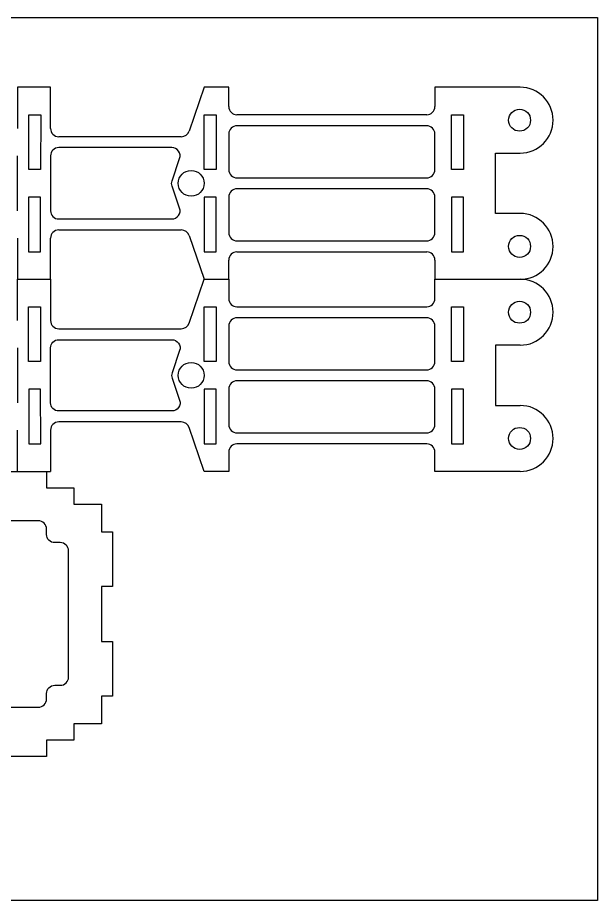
# Model space of a CAD drawing. Header units: millimetres. Extents: x 101 to 1419, y 216 to 432.
# Drawn here: x 1313.2 to 1418.9, y 271.4 to 432.3 of the extents above; entities that cross this region are included whole.
import ezdxf

# ---------------------------------------------------------------- set-up
doc = ezdxf.new("R2010")
doc.units = ezdxf.units.MM
doc.layers.add('2mm航空层板', color=2, linetype='Continuous')

msp = doc.modelspace()

# ---------------------------------------------------------------- linework, layer by layer
msp.add_lwpolyline([(1119.82, 432.28), (1418.92, 432.28), (1418.92, 271.38), (1119.82, 271.38)], close=True)
at = {"layer": '2mm航空层板'}
for p, q in [((1319.2, 419.58), (1313.2, 419.58)), ((1313.2, 419.58), (1313.2, 412.08)), ((1319.2, 412.08), (1319.2, 419.58)), ((1347.2, 419.58), (1344.47, 411.59)), ((1351.7, 419.58), (1347.2, 419.58)), ((1351.7, 416.08), (1351.7, 419.58)), ((1404.86, 419.58), (1389.3, 419.58)), ((1389.3, 419.58), (1389.3, 416.08)), ((1387.8, 414.58), (1353.2, 414.58)), ((1343.05, 410.58), (1320.7, 410.58)), ((1313.2, 397.08), (1313.2, 407.08)), ((1400.37, 396.58), (1400.37, 407.58)), ((1400.37, 407.58), (1404.86, 407.58)), ((1404.86, 396.58), (1400.37, 396.58)), ((1320.7, 393.58), (1343.05, 393.58)), ((1313.2, 392.08), (1313.2, 384.58)), ((1319.2, 384.58), (1319.2, 392.08)), ((1344.47, 392.56), (1347.2, 384.58)), ((1353.2, 389.58), (1387.8, 389.58)), ((1351.7, 384.58), (1351.7, 388.08)), ((1389.3, 388.08), (1389.3, 384.58)), ((1313.2, 384.58), (1319.2, 384.58)), ((1313.2, 377.08), (1313.2, 384.58)), ((1313.2, 384.58), (1319.2, 384.58)), ((1319.2, 384.58), (1319.2, 377.08)), ((1344.47, 376.59), (1347.2, 384.58)), ((1347.2, 384.58), (1351.7, 384.58)), ((1347.2, 384.58), (1351.7, 384.58)), ((1351.7, 384.58), (1351.7, 381.08)), ((1389.3, 384.58), (1404.86, 384.58)), ((1389.3, 381.08), (1389.3, 384.58)), ((1389.3, 384.58), (1404.86, 384.58)), ((1353.2, 379.58), (1387.8, 379.58)), ((1320.7, 375.58), (1343.05, 375.58)), ((1313.2, 372.08), (1313.2, 362.08)), ((1404.86, 372.58), (1400.37, 372.58)), ((1400.37, 372.58), (1400.37, 361.58)), ((1400.37, 361.58), (1404.86, 361.58)), ((1343.05, 358.58), (1320.7, 358.58)), ((1347.2, 349.58), (1344.47, 357.56)), ((1313.2, 349.58), (1313.2, 357.08)), ((1319.2, 357.08), (1319.2, 349.58)), ((1387.8, 354.58), (1353.2, 354.58)), ((1351.7, 353.08), (1351.7, 349.58)), ((1389.3, 349.58), (1389.3, 353.08)), ((1318.48, 349.58), (1319.2, 349.58)), ((1351.7, 349.58), (1347.2, 349.58)), ((1404.86, 349.58), (1389.3, 349.58))]:
    msp.add_line(p, q, dxfattribs=at)
for points in [[(1315.25, 414.58), (1317.45, 414.58), (1317.4, 404.58), (1315.25, 404.58)], [(1347.2, 414.58), (1349.4, 414.58), (1349.4, 404.58), (1347.2, 404.58)], [(1394.5, 414.58), (1394.5, 404.58), (1392.3, 404.58), (1392.3, 414.58)], [(1315.2, 389.58), (1317.4, 389.58), (1317.4, 399.57), (1315.2, 399.58)], [(1347.2, 389.58), (1349.4, 389.58), (1349.4, 399.58), (1347.2, 399.58)], [(1394.5, 399.58), (1392.3, 399.58), (1392.3, 389.58), (1394.5, 389.58)], [(1315.2, 379.58), (1317.4, 379.58), (1317.4, 369.58), (1315.2, 369.58)], [(1347.2, 379.58), (1349.4, 379.58), (1349.4, 369.58), (1347.2, 369.58)], [(1394.5, 369.58), (1392.3, 369.58), (1392.3, 379.58), (1394.5, 379.58)], [(1315.25, 354.57), (1317.45, 354.57), (1317.4, 364.57), (1315.25, 364.57)], [(1347.2, 354.58), (1349.4, 354.58), (1349.4, 364.58), (1347.2, 364.58)], [(1394.5, 354.58), (1394.5, 364.58), (1392.3, 364.58), (1392.3, 354.58)]]:
    msp.add_lwpolyline(points, close=True, dxfattribs=at)
for points in [[(1389.3, 404.58), (1389.3, 411.08, 0.414214), (1387.8, 412.58), (1353.2, 412.58, 0.414214), (1351.7, 411.08), (1351.7, 404.58, 0.414214), (1353.2, 403.08), (1387.8, 403.08, 0.414214)], [(1342.75, 406.59, 0.514618), (1341.33, 408.58), (1320.7, 408.58, 0.414214), (1319.2, 407.08), (1319.2, 397.08, 0.414214), (1320.7, 395.58), (1341.33, 395.58, 0.514618), (1342.75, 397.56), (1341.37, 401.59, -0.166667), (1341.37, 402.56)], [(1351.7, 399.58), (1351.7, 393.08, 0.414214), (1353.2, 391.58), (1387.8, 391.58, 0.414214), (1389.3, 393.08), (1389.3, 399.58, 0.414214), (1387.8, 401.08), (1353.2, 401.08, 0.414214)], [(1389.3, 369.58), (1389.3, 376.08, 0.414214), (1387.8, 377.58), (1353.2, 377.58, 0.414214), (1351.7, 376.08), (1351.7, 369.58, 0.414214), (1353.2, 368.08), (1387.8, 368.08, 0.414214)], [(1342.75, 362.56, -0.514618), (1341.33, 360.58), (1320.7, 360.58, -0.414214), (1319.2, 362.08), (1319.2, 372.08, -0.414214), (1320.7, 373.58), (1341.33, 373.58, -0.514618), (1342.75, 371.59), (1341.37, 367.56, 0.166667), (1341.37, 366.59)], [(1351.7, 364.58), (1351.7, 358.08, 0.414214), (1353.2, 356.58), (1387.8, 356.58, 0.414214), (1389.3, 358.08), (1389.3, 364.58, 0.414214), (1387.8, 366.08), (1353.2, 366.08, 0.414214)], [(1322.48, 335.08, 0.414214), (1320.98, 336.58), (1319.98, 336.58, -0.414214), (1318.48, 338.08), (1318.48, 339.08, 0.414214), (1316.98, 340.58), (1294.98, 340.58, 0.414214), (1293.48, 339.08), (1293.48, 338.08, -0.414214), (1291.98, 336.58), (1290.98, 336.58, 0.414214), (1289.48, 335.08), (1289.48, 312.08, 0.414214), (1290.98, 310.58), (1291.98, 310.58, -0.414214), (1293.48, 309.08), (1293.48, 308.08, 0.414214), (1294.98, 306.58), (1316.98, 306.58, 0.414214), (1318.48, 308.08), (1318.48, 309.08, -0.414214), (1319.98, 310.58), (1320.98, 310.58, 0.414214), (1322.48, 312.08)]]:
    msp.add_lwpolyline(points, format="xyb", close=True, dxfattribs=at)
msp.add_lwpolyline([(1308.48, 349.58), (1318.48, 349.58), (1318.48, 346.58), (1323.48, 346.58), (1323.48, 343.58), (1328.48, 343.58), (1328.48, 338.58), (1330.48, 338.58), (1330.48, 328.58), (1328.48, 328.58), (1328.48, 318.58), (1330.48, 318.58), (1330.48, 308.58), (1328.48, 308.58), (1328.48, 303.58), (1323.48, 303.58), (1323.48, 300.58), (1318.48, 300.58), (1318.48, 297.58), (1308.48, 297.58)], dxfattribs=at)
for centre, radius in [((1404.74, 413.58), 2), ((1344.85, 402.08), 2.35), ((1404.74, 390.58), 2), ((1404.74, 378.58), 2), ((1344.85, 367.08), 2.35), ((1404.74, 355.58), 2)]:
    msp.add_circle(centre, radius, dxfattribs=at)
for centre, radius, start, end in [((1404.86, 413.58), 6, 270, 90), ((1353.2, 416.08), 1.5, 180, 270), ((1387.8, 416.08), 1.5, 270, 0), ((1320.7, 412.08), 1.5, 180, 270), ((1343.05, 412.08), 1.5, 270, 341.0754), ((1404.86, 390.58), 6, 270, 90), ((1320.7, 392.08), 1.5, 90, 180), ((1343.05, 392.08), 1.5, 18.9246, 90), ((1353.2, 388.08), 1.5, 90, 180), ((1387.8, 388.08), 1.5, 0, 90), ((1404.86, 378.58), 6, 270, 90), ((1353.2, 381.08), 1.5, 180, 270), ((1387.8, 381.08), 1.5, 270, 0), ((1320.7, 377.08), 1.5, 180, 270), ((1343.05, 377.08), 1.5, 270, 341.0754), ((1404.86, 355.58), 6, 270, 90), ((1320.7, 357.08), 1.5, 90, 180), ((1343.05, 357.08), 1.5, 18.9246, 90), ((1353.2, 353.08), 1.5, 90, 180), ((1387.8, 353.08), 1.5, 0, 90)]:
    msp.add_arc(centre, radius, start, end, dxfattribs=at)

doc.saveas('drawing.dxf')
